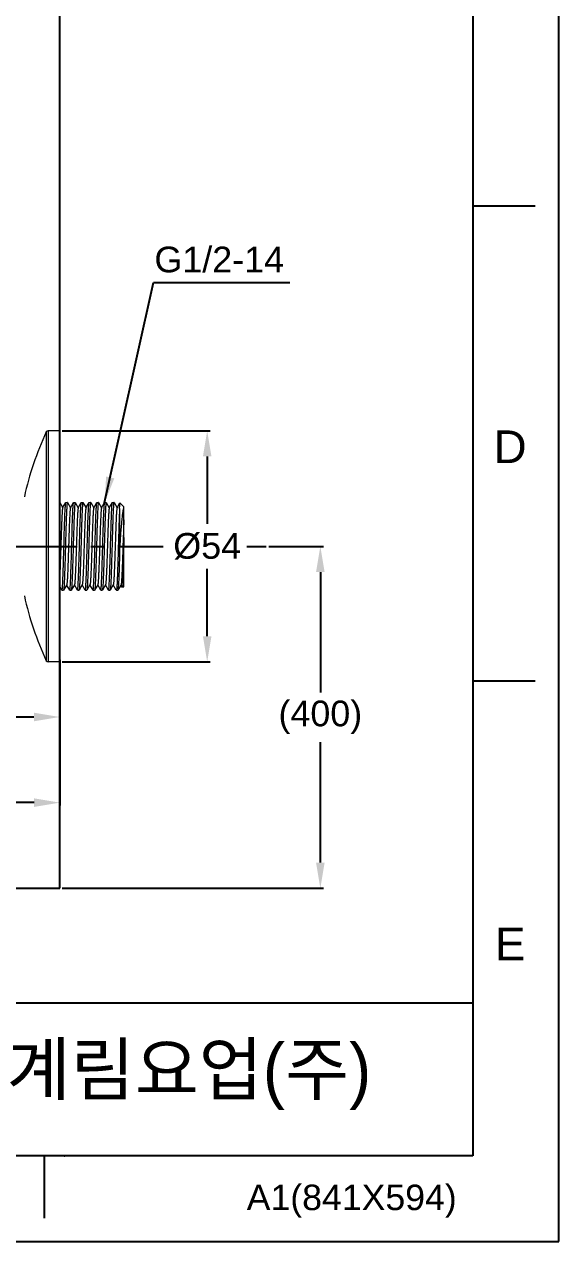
# Model space of a CAD drawing. Extents: x 9631 to 10472, y -18721 to -18126.
# Drawn here: x 10347.2 to 10472, y -18720.7 to -18436.3 of the extents above; entities that cross this region are included whole.
import ezdxf

# ---------------------------------------------------------------- set-up
doc = ezdxf.new("R2010")
doc.units = 0
doc.header["$MEASUREMENT"] = 0
doc.linetypes.add('CENTER2', pattern=[28.575, 19.05, -3.175, 3.175, -3.175])
doc.linetypes.add('CENTERX2', pattern=[101.6, 63.5, -12.7, 12.7, -12.7])
doc.layers.get('0').update_dxf_attribs({"linetype": 'CONTINUOUS', "lineweight": 13})
doc.layers.add('5', color=3, linetype='CONTINUOUS', lineweight=9)
for name, color, linetype in [('CENTER', 1, 'CENTER2'), ('FORM', 7, 'CONTINUOUS'), ('TEXT', 2, 'CONTINUOUS'), ('벽', 2, 'CONTINUOUS')]:
    doc.layers.add(name, color=color, linetype=linetype)
doc.styles.get("Standard").update_dxf_attribs({"font": 'arial.ttf'})
doc.dimstyles.new('A4', dxfattribs={"dimtxt": 4, "dimasz": 3.5, "dimexe": 0.7, "dimexo": 0.625, "dimgap": 0.5, "dimtad": 1, "dimdec": 1, "dimdsep": 46, "dimtxsty": 'Standard', "dimcen": 2.5, "dimclrd": 5, "dimclre": 5, "dimclrt": 7, "dimadec": 3, "dimazin": 2, "dimtfac": 1, "dimtdec": 1, "dimtmove": 0, "dimatfit": 3, "dimfxl": 1.25, "dimarcsym": 0})

# ---------------------------------------------------------------- blocks, each defined once
blk = doc.blocks.new('*D13')
at = {"layer": '5', "color": 3, "lineweight": -2, "transparency": 16777216}
for p, q in [((10272.66, -18535.38), (10272.66, -18598.82)), ((10355.46, -18585.88), (10355.46, -18598.82)), ((10278.66, -18598.12), (10304.06, -18598.12)), ((10349.46, -18598.12), (10324.05, -18598.12))]:
    blk.add_line(p, q, dxfattribs=at)
at = {"layer": '5', "color": 3, "transparency": 16777216}
for points in [[(10278.66, -18597.12), (10278.66, -18599.12), (10272.66, -18598.12)], [(10349.46, -18597.12), (10349.46, -18599.12), (10355.46, -18598.12)]]:
    blk.add_solid(points, dxfattribs=at)
at = {"layer": '5', "color": 4, "transparency": 16777216, "insert": (10314.06, -18598.12), "char_height": 6, "attachment_point": 5}
blk.add_mtext('82.8', dxfattribs=at)
blk = doc.blocks.new('*D12')
at = {"layer": '5', "color": 3, "lineweight": -2, "transparency": 16777216}
for p, q in [((10151.79, -18517.58), (10151.79, -18618.82)), ((10355.5, -18584.73), (10355.5, -18618.82)), ((10157.79, -18618.12), (10241.31, -18618.12)), ((10349.5, -18618.12), (10265.98, -18618.12))]:
    blk.add_line(p, q, dxfattribs=at)
at = {"layer": '5', "color": 3, "transparency": 16777216}
for points in [[(10157.79, -18617.12), (10157.79, -18619.12), (10151.79, -18618.12)], [(10349.5, -18617.12), (10349.5, -18619.12), (10355.5, -18618.12)]]:
    blk.add_solid(points, dxfattribs=at)
at = {"layer": '5', "color": 4, "transparency": 16777216, "insert": (10253.65, -18618.12), "char_height": 6, "attachment_point": 5}
blk.add_mtext('203.7', dxfattribs=at)
blk = doc.blocks.new('*D14')
at = {"layer": '5', "color": 3, "lineweight": -2, "transparency": 16777216}
for p, q in [((10356.08, -18531.26), (10390.62, -18531.26)), ((10389.92, -18537.26), (10389.92, -18553.03)), ((10389.92, -18579.26), (10389.92, -18563.49)), ((10356.08, -18585.26), (10390.62, -18585.26))]:
    blk.add_line(p, q, dxfattribs=at)
at = {"layer": '5', "color": 3, "transparency": 16777216}
for points in [[(10388.92, -18537.26), (10390.92, -18537.26), (10389.92, -18531.26)], [(10388.92, -18579.26), (10390.92, -18579.26), (10389.92, -18585.26)]]:
    blk.add_solid(points, dxfattribs=at)
at = {"layer": '5', "color": 4, "transparency": 16777216, "insert": (10389.92, -18558.26), "char_height": 6, "attachment_point": 5}
blk.add_mtext('%%C54', dxfattribs=at)
blk = doc.blocks.new('*D19')
at = {"layer": '5', "color": 3, "lineweight": -2, "transparency": 16777216}
for p, q in [((10404.33, -18558.26), (10417.05, -18558.26)), ((10416.35, -18564.26), (10416.35, -18592.42)), ((10416.35, -18632.12), (10416.35, -18603.97)), ((10356.08, -18638.12), (10417.05, -18638.12))]:
    blk.add_line(p, q, dxfattribs=at)
at = {"layer": '5', "color": 3, "transparency": 16777216}
for points in [[(10415.35, -18564.26), (10417.35, -18564.26), (10416.35, -18558.26)], [(10415.35, -18632.12), (10417.35, -18632.12), (10416.35, -18638.12)]]:
    blk.add_solid(points, dxfattribs=at)
at = {"layer": '5', "color": 4, "transparency": 16777216, "insert": (10416.35, -18598.19), "char_height": 6, "attachment_point": 5}
blk.add_mtext('(400)', dxfattribs=at)

msp = doc.modelspace()

# ---------------------------------------------------------------- linework, layer by layer
at = {"linetype": 'Continuous'}
for p, q in [((10352.77, -18531.26), (10352.77, -18585.26)), ((10355.46, -18531.26), (10352.77, -18531.26)), ((10355.46, -18585.26), (10355.46, -18531.26)), ((10352.32, -18531.55), (10352.32, -18584.97)), ((10355.46, -18548.02), (10356.18, -18549.27)), ((10356.16, -18549.29), (10356.9, -18548.02)), ((10356.9, -18548.02), (10356.91, -18548.01)), ((10356.91, -18548.01), (10357.26, -18548.01)), ((10357.27, -18548.02), (10357.26, -18548.01)), ((10357.27, -18548.02), (10357.99, -18549.27)), ((10357.97, -18549.29), (10358.71, -18548.02)), ((10358.71, -18548.02), (10358.72, -18548.01)), ((10358.72, -18548.01), (10359.07, -18548.01)), ((10359.09, -18548.02), (10359.07, -18548.01)), ((10359.09, -18548.02), (10359.8, -18549.27)), ((10359.79, -18549.29), (10360.52, -18548.02)), ((10360.52, -18548.02), (10360.54, -18548.01)), ((10360.54, -18548.01), (10360.89, -18548.01)), ((10360.9, -18548.02), (10360.89, -18548.01)), ((10360.9, -18548.02), (10361.62, -18549.27)), ((10361.6, -18549.29), (10362.34, -18548.02)), ((10362.34, -18548.02), (10362.35, -18548.01)), ((10362.35, -18548.01), (10362.7, -18548.01)), ((10362.71, -18548.02), (10362.7, -18548.01)), ((10362.71, -18548.02), (10363.43, -18549.27)), ((10363.42, -18549.29), (10364.15, -18548.02)), ((10364.15, -18548.02), (10364.17, -18548.01)), ((10364.17, -18548.01), (10364.51, -18548.01)), ((10364.53, -18548.02), (10364.51, -18548.01)), ((10364.53, -18548.02), (10365.25, -18549.27)), ((10365.23, -18549.29), (10365.97, -18548.02)), ((10365.97, -18548.02), (10365.98, -18548.01)), ((10365.98, -18548.01), (10366.33, -18548.01)), ((10366.34, -18548.02), (10366.33, -18548.01)), ((10366.34, -18548.02), (10367.06, -18549.27)), ((10367.04, -18549.29), (10367.78, -18548.02)), ((10367.78, -18548.02), (10367.79, -18548.01)), ((10367.79, -18548.01), (10368.14, -18548.01)), ((10368.16, -18548.02), (10368.14, -18548.01)), ((10368.16, -18548.02), (10368.87, -18549.27)), ((10368.86, -18549.29), (10369.54, -18548.11)), ((10369.54, -18548.11), (10369.55, -18548.11)), ((10370.46, -18549.01), (10369.55, -18548.11)), ((10369.46, -18549.39), (10369.46, -18559.84)), ((10370.46, -18567.51), (10370.46, -18549.01)), ((10355.99, -18568.5), (10355.46, -18567.58)), ((10357.1, -18567.22), (10356.36, -18568.5)), ((10357.8, -18568.5), (10357.08, -18567.25)), ((10358.91, -18567.22), (10358.18, -18568.5)), ((10359.62, -18568.5), (10358.9, -18567.25)), ((10360.73, -18567.22), (10359.99, -18568.5)), ((10361.43, -18568.5), (10360.71, -18567.25)), ((10362.54, -18567.22), (10361.81, -18568.5)), ((10363.25, -18568.5), (10362.53, -18567.25)), ((10364.36, -18567.22), (10363.62, -18568.5)), ((10365.06, -18568.5), (10364.34, -18567.25)), ((10366.17, -18567.22), (10365.43, -18568.5)), ((10366.87, -18568.5), (10366.15, -18567.25)), ((10367.98, -18567.22), (10367.25, -18568.5)), ((10368.69, -18568.5), (10367.97, -18567.25)), ((10369.8, -18567.22), (10369.06, -18568.5)), ((10370.12, -18567.83), (10369.78, -18567.25)), ((10370.13, -18567.84), (10370.12, -18567.83)), ((10370.46, -18567.51), (10370.13, -18567.84)), ((10355.99, -18568.5), (10356, -18568.51)), ((10356, -18568.51), (10356.35, -18568.51)), ((10356.36, -18568.5), (10356.35, -18568.51)), ((10357.8, -18568.5), (10357.82, -18568.51)), ((10357.82, -18568.51), (10358.16, -18568.51)), ((10358.18, -18568.5), (10358.16, -18568.51)), ((10359.62, -18568.5), (10359.63, -18568.51)), ((10359.63, -18568.51), (10359.98, -18568.51)), ((10359.99, -18568.5), (10359.98, -18568.51)), ((10361.43, -18568.5), (10361.45, -18568.51)), ((10361.45, -18568.51), (10361.79, -18568.51)), ((10361.81, -18568.5), (10361.79, -18568.51)), ((10363.25, -18568.5), (10363.26, -18568.51)), ((10363.26, -18568.51), (10363.61, -18568.51)), ((10363.62, -18568.5), (10363.61, -18568.51)), ((10365.06, -18568.5), (10365.07, -18568.51)), ((10365.07, -18568.51), (10365.42, -18568.51)), ((10365.43, -18568.5), (10365.42, -18568.51)), ((10366.87, -18568.5), (10366.89, -18568.51)), ((10366.89, -18568.51), (10367.23, -18568.51)), ((10367.25, -18568.5), (10367.23, -18568.51)), ((10368.7, -18568.51), (10368.69, -18568.5)), ((10368.7, -18568.51), (10369.05, -18568.51)), ((10369.06, -18568.5), (10369.05, -18568.51)), ((10355.46, -18585.26), (10352.77, -18585.26))]:
    msp.add_line(p, q, dxfattribs=at)
for centre, radius, start, end in [((10352.77, -18531.76), 0.5, 90, 154.9417), ((10417.19, -18561.87), 71.6, 154.9417, 167.7627), ((10417.19, -18554.64), 71.6, 192.2373, 205.0583), ((10352.77, -18584.76), 0.5, 205.0583, 270)]:
    msp.add_arc(centre, radius, start, end, dxfattribs=at)
for points, knots in [([(10356.46, -18558.26), (10356.48, -18557.61), (10356.51, -18556.34), (10356.56, -18554.5), (10356.61, -18553.03), (10356.65, -18551.95), (10356.68, -18551.21), (10356.7, -18550.54), (10356.73, -18549.94), (10356.76, -18549.41), (10356.78, -18548.97), (10356.81, -18548.65), (10356.83, -18548.43), (10356.84, -18548.31), (10356.85, -18548.2), (10356.87, -18548.12), (10356.88, -18548.06), (10356.89, -18548.03), (10356.9, -18548.02)], [0, 0, 0, 0, 0.189142, 0.371451, 0.540374, 0.617885, 0.689815, 0.755519, 0.814399, 0.865927, 0.909643, 0.945155, 0.959738, 0.972162, 0.982403, 0.99045, 0.996304, 1, 1, 1, 1]), ([(10357.26, -18548.01), (10357.25, -18548.01), (10357.24, -18548.02), (10357.23, -18548.04), (10357.22, -18548.07), (10357.21, -18548.13), (10357.2, -18548.21), (10357.18, -18548.32), (10357.16, -18548.52), (10357.14, -18548.82), (10357.11, -18549.25), (10357.08, -18549.76), (10357.06, -18550.36), (10357.03, -18551.03), (10357, -18551.78), (10356.97, -18552.58), (10356.94, -18553.44), (10356.91, -18554.67), (10356.86, -18556.28), (10356.82, -18557.59), (10356.8, -18558.26)], [0, 0, 0, 0, 0.001831, 0.003485, 0.005699, 0.011855, 0.020344, 0.031165, 0.044305, 0.077414, 0.119381, 0.169804, 0.228211, 0.294037, 0.366652, 0.445356, 0.529396, 0.617968, 0.805239, 1, 1, 1, 1]), ([(10358.27, -18558.26), (10358.29, -18557.61), (10358.33, -18556.34), (10358.38, -18554.5), (10358.42, -18553.03), (10358.46, -18551.95), (10358.49, -18551.21), (10358.52, -18550.54), (10358.54, -18549.94), (10358.57, -18549.41), (10358.6, -18548.97), (10358.62, -18548.65), (10358.64, -18548.43), (10358.65, -18548.31), (10358.67, -18548.2), (10358.68, -18548.12), (10358.69, -18548.06), (10358.7, -18548.03), (10358.71, -18548.02)], [0, 0, 0, 0, 0.189142, 0.371454, 0.540379, 0.617889, 0.689819, 0.755522, 0.814402, 0.86593, 0.909646, 0.945157, 0.959739, 0.972164, 0.982404, 0.990451, 0.996304, 1, 1, 1, 1]), ([(10359.07, -18548.01), (10359.06, -18548.01), (10359.06, -18548.02), (10359.05, -18548.04), (10359.04, -18548.07), (10359.03, -18548.13), (10359.01, -18548.21), (10359, -18548.32), (10358.98, -18548.52), (10358.95, -18548.82), (10358.93, -18549.25), (10358.9, -18549.76), (10358.87, -18550.36), (10358.84, -18551.03), (10358.81, -18551.78), (10358.79, -18552.58), (10358.76, -18553.44), (10358.72, -18554.67), (10358.67, -18556.28), (10358.64, -18557.59), (10358.62, -18558.26)], [0, 0, 0, 0, 0.001832, 0.003485, 0.005699, 0.011856, 0.020345, 0.031166, 0.044305, 0.077415, 0.119381, 0.169804, 0.22821, 0.294035, 0.366648, 0.445352, 0.529393, 0.617966, 0.805239, 1, 1, 1, 1]), ([(10360.09, -18558.26), (10360.1, -18557.61), (10360.14, -18556.34), (10360.19, -18554.5), (10360.24, -18553.03), (10360.28, -18551.95), (10360.3, -18551.21), (10360.33, -18550.54), (10360.36, -18549.94), (10360.39, -18549.41), (10360.41, -18548.97), (10360.44, -18548.65), (10360.45, -18548.43), (10360.47, -18548.31), (10360.48, -18548.2), (10360.49, -18548.12), (10360.51, -18548.06), (10360.52, -18548.03), (10360.52, -18548.02)], [0, 0, 0, 0, 0.189143, 0.371457, 0.540385, 0.617895, 0.689823, 0.755525, 0.814404, 0.865932, 0.909647, 0.945158, 0.95974, 0.972164, 0.982405, 0.990451, 0.996304, 1, 1, 1, 1]), ([(10360.89, -18548.01), (10360.88, -18548.01), (10360.87, -18548.02), (10360.86, -18548.04), (10360.85, -18548.07), (10360.84, -18548.13), (10360.83, -18548.21), (10360.81, -18548.32), (10360.79, -18548.52), (10360.77, -18548.82), (10360.74, -18549.25), (10360.71, -18549.76), (10360.68, -18550.36), (10360.66, -18551.03), (10360.63, -18551.78), (10360.6, -18552.58), (10360.57, -18553.44), (10360.53, -18554.67), (10360.49, -18556.28), (10360.45, -18557.59), (10360.43, -18558.26)], [0, 0, 0, 0, 0.001829, 0.003482, 0.005694, 0.011848, 0.020334, 0.031153, 0.04429, 0.077396, 0.11936, 0.169781, 0.228185, 0.294009, 0.366622, 0.445328, 0.529371, 0.617948, 0.805229, 1, 1, 1, 1]), ([(10361.9, -18558.26), (10361.92, -18557.61), (10361.95, -18556.34), (10362.01, -18554.5), (10362.05, -18553.03), (10362.09, -18551.95), (10362.12, -18551.21), (10362.14, -18550.54), (10362.17, -18549.94), (10362.2, -18549.41), (10362.23, -18548.97), (10362.25, -18548.65), (10362.27, -18548.43), (10362.28, -18548.31), (10362.3, -18548.2), (10362.31, -18548.12), (10362.32, -18548.06), (10362.33, -18548.03), (10362.34, -18548.02)], [0, 0, 0, 0, 0.189144, 0.371459, 0.540387, 0.617897, 0.689825, 0.755525, 0.814404, 0.865931, 0.909646, 0.945157, 0.95974, 0.972164, 0.982404, 0.990451, 0.996304, 1, 1, 1, 1]), ([(10362.7, -18548.01), (10362.69, -18548.01), (10362.68, -18548.02), (10362.68, -18548.04), (10362.67, -18548.07), (10362.65, -18548.13), (10362.64, -18548.21), (10362.63, -18548.32), (10362.61, -18548.52), (10362.58, -18548.82), (10362.55, -18549.25), (10362.53, -18549.76), (10362.5, -18550.36), (10362.47, -18551.03), (10362.44, -18551.78), (10362.41, -18552.58), (10362.39, -18553.44), (10362.35, -18554.67), (10362.3, -18556.28), (10362.26, -18557.59), (10362.25, -18558.26)], [0, 0, 0, 0, 0.001827, 0.003477, 0.005687, 0.011838, 0.020322, 0.031137, 0.044272, 0.077374, 0.119335, 0.169754, 0.228157, 0.29398, 0.366596, 0.445305, 0.529352, 0.617932, 0.805221, 1, 1, 1, 1]), ([(10363.71, -18558.26), (10363.73, -18557.61), (10363.77, -18556.34), (10363.82, -18554.5), (10363.87, -18553.03), (10363.9, -18551.95), (10363.93, -18551.21), (10363.96, -18550.54), (10363.99, -18549.94), (10364.01, -18549.41), (10364.04, -18548.97), (10364.06, -18548.65), (10364.08, -18548.43), (10364.1, -18548.31), (10364.11, -18548.2), (10364.12, -18548.12), (10364.14, -18548.06), (10364.15, -18548.03), (10364.15, -18548.02)], [0, 0, 0, 0, 0.189142, 0.371455, 0.540383, 0.617895, 0.689823, 0.755524, 0.814402, 0.865928, 0.909644, 0.945156, 0.959739, 0.972163, 0.982404, 0.990451, 0.996304, 1, 1, 1, 1]), ([(10364.51, -18548.01), (10364.51, -18548.01), (10364.5, -18548.02), (10364.49, -18548.04), (10364.48, -18548.07), (10364.47, -18548.13), (10364.45, -18548.21), (10364.44, -18548.32), (10364.42, -18548.52), (10364.4, -18548.82), (10364.37, -18549.25), (10364.34, -18549.76), (10364.31, -18550.36), (10364.28, -18551.03), (10364.26, -18551.78), (10364.23, -18552.58), (10364.2, -18553.44), (10364.16, -18554.67), (10364.12, -18556.28), (10364.08, -18557.59), (10364.06, -18558.26)], [0, 0, 0, 0, 0.001827, 0.003478, 0.005688, 0.011839, 0.020324, 0.03114, 0.044275, 0.077379, 0.119339, 0.169759, 0.228162, 0.293987, 0.366604, 0.445313, 0.529359, 0.617939, 0.805223, 1, 1, 1, 1]), ([(10365.53, -18558.26), (10365.55, -18557.61), (10365.58, -18556.34), (10365.63, -18554.5), (10365.68, -18553.03), (10365.72, -18551.95), (10365.75, -18551.21), (10365.77, -18550.54), (10365.8, -18549.94), (10365.83, -18549.41), (10365.85, -18548.97), (10365.88, -18548.65), (10365.9, -18548.43), (10365.91, -18548.31), (10365.92, -18548.2), (10365.94, -18548.12), (10365.95, -18548.06), (10365.96, -18548.03), (10365.97, -18548.02)], [0, 0, 0, 0, 0.189142, 0.371451, 0.540379, 0.617891, 0.68982, 0.755522, 0.814401, 0.865928, 0.909643, 0.945155, 0.959738, 0.972162, 0.982404, 0.990451, 0.996304, 1, 1, 1, 1]), ([(10366.33, -18548.01), (10366.32, -18548.01), (10366.31, -18548.02), (10366.3, -18548.04), (10366.29, -18548.07), (10366.28, -18548.13), (10366.27, -18548.21), (10366.25, -18548.32), (10366.23, -18548.52), (10366.21, -18548.82), (10366.18, -18549.25), (10366.15, -18549.76), (10366.13, -18550.36), (10366.1, -18551.03), (10366.07, -18551.78), (10366.04, -18552.58), (10366.01, -18553.44), (10365.98, -18554.67), (10365.93, -18556.28), (10365.89, -18557.59), (10365.87, -18558.26)], [0, 0, 0, 0, 0.001829, 0.003481, 0.005693, 0.011848, 0.020335, 0.031154, 0.044291, 0.077398, 0.119361, 0.169783, 0.228188, 0.294014, 0.36663, 0.445338, 0.529381, 0.617956, 0.805231, 1, 1, 1, 1]), ([(10367.34, -18558.26), (10367.36, -18557.61), (10367.4, -18556.34), (10367.45, -18554.5), (10367.49, -18553.03), (10367.53, -18551.95), (10367.56, -18551.21), (10367.59, -18550.54), (10367.61, -18549.94), (10367.64, -18549.41), (10367.67, -18548.97), (10367.69, -18548.65), (10367.71, -18548.43), (10367.72, -18548.31), (10367.74, -18548.2), (10367.75, -18548.12), (10367.76, -18548.06), (10367.77, -18548.03), (10367.78, -18548.02)], [0, 0, 0, 0, 0.189142, 0.37145, 0.540375, 0.617887, 0.689817, 0.75552, 0.8144, 0.865927, 0.909643, 0.945154, 0.959738, 0.972162, 0.982403, 0.99045, 0.996304, 1, 1, 1, 1]), ([(10368.14, -18548.01), (10368.13, -18548.01), (10368.13, -18548.02), (10368.12, -18548.04), (10368.11, -18548.07), (10368.1, -18548.13), (10368.08, -18548.21), (10368.07, -18548.32), (10368.05, -18548.52), (10368.02, -18548.82), (10368, -18549.25), (10367.97, -18549.76), (10367.94, -18550.36), (10367.91, -18551.03), (10367.88, -18551.78), (10367.86, -18552.58), (10367.83, -18553.44), (10367.79, -18554.67), (10367.74, -18556.28), (10367.71, -18557.59), (10367.69, -18558.26)], [0, 0, 0, 0, 0.001829, 0.003481, 0.005693, 0.011848, 0.020334, 0.031153, 0.044291, 0.077397, 0.119361, 0.169783, 0.22819, 0.294016, 0.366632, 0.445339, 0.529382, 0.617955, 0.805231, 1, 1, 1, 1]), ([(10369.46, -18549.39), (10369.46, -18549.3), (10369.47, -18549.12), (10369.48, -18548.88), (10369.49, -18548.66), (10369.5, -18548.48), (10369.51, -18548.34), (10369.52, -18548.24), (10369.53, -18548.18), (10369.53, -18548.15), (10369.54, -18548.13), (10369.54, -18548.11), (10369.54, -18548.11)], [0, 0, 0, 0, 0.217071, 0.409107, 0.575249, 0.714795, 0.82731, 0.912411, 0.94461, 0.969902, 0.988319, 1, 1, 1, 1]), ([(10356.16, -18549.29), (10356.16, -18549.3), (10356.15, -18549.32), (10356.13, -18549.38), (10356.11, -18549.49), (10356.09, -18549.66), (10356.07, -18549.87), (10356.05, -18550.14), (10356.03, -18550.45), (10356.01, -18550.81), (10355.98, -18551.37), (10355.94, -18552.16), (10355.89, -18553.22), (10355.85, -18554.4), (10355.81, -18555.66), (10355.76, -18556.98), (10355.72, -18558.34), (10355.68, -18559.69), (10355.62, -18561.4), (10355.55, -18563.3), (10355.49, -18564.77), (10355.46, -18565.42)], [0, 0, 0, 0, 0.001722, 0.004202, 0.011492, 0.021903, 0.035389, 0.051884, 0.071293, 0.093508, 0.118402, 0.175637, 0.241679, 0.315001, 0.393908, 0.476574, 0.561084, 0.645482, 0.727814, 0.878748, 1, 1, 1, 1]), ([(10357.97, -18549.29), (10357.97, -18549.3), (10357.96, -18549.33), (10357.95, -18549.39), (10357.93, -18549.46), (10357.91, -18549.6), (10357.89, -18549.82), (10357.86, -18550.14), (10357.84, -18550.53), (10357.81, -18550.99), (10357.78, -18551.52), (10357.75, -18552.11), (10357.73, -18552.75), (10357.69, -18553.7), (10357.64, -18554.98), (10357.59, -18556.59), (10357.54, -18558.26), (10357.48, -18559.93), (10357.43, -18561.54), (10357.38, -18562.82), (10357.35, -18563.77), (10357.32, -18564.41), (10357.29, -18565), (10357.27, -18565.53), (10357.24, -18565.99), (10357.21, -18566.38), (10357.19, -18566.7), (10357.16, -18566.92), (10357.14, -18567.06), (10357.13, -18567.13), (10357.12, -18567.18), (10357.11, -18567.21), (10357.1, -18567.22)], [0, 0, 0, 0, 0.002023, 0.005107, 0.009275, 0.014527, 0.028249, 0.046176, 0.068154, 0.09399, 0.123458, 0.156291, 0.192202, 0.230865, 0.315051, 0.405843, 0.5, 0.594156, 0.684948, 0.769134, 0.807798, 0.843707, 0.876542, 0.906009, 0.931845, 0.953824, 0.971749, 0.985473, 0.990724, 0.994891, 0.997977, 1, 1, 1, 1]), ([(10359.79, -18549.29), (10359.78, -18549.3), (10359.77, -18549.33), (10359.76, -18549.39), (10359.75, -18549.46), (10359.73, -18549.6), (10359.7, -18549.82), (10359.68, -18550.14), (10359.65, -18550.53), (10359.62, -18550.99), (10359.6, -18551.52), (10359.57, -18552.11), (10359.54, -18552.75), (10359.5, -18553.7), (10359.46, -18554.98), (10359.41, -18556.59), (10359.35, -18558.26), (10359.3, -18559.93), (10359.24, -18561.54), (10359.2, -18562.82), (10359.16, -18563.77), (10359.13, -18564.41), (10359.11, -18565), (10359.08, -18565.53), (10359.05, -18565.99), (10359.03, -18566.38), (10359, -18566.7), (10358.98, -18566.92), (10358.96, -18567.06), (10358.94, -18567.13), (10358.93, -18567.18), (10358.92, -18567.21), (10358.91, -18567.22)], [0, 0, 0, 0, 0.002024, 0.005109, 0.009276, 0.014527, 0.028251, 0.046177, 0.068155, 0.093992, 0.123458, 0.156293, 0.192202, 0.230866, 0.315052, 0.405844, 0.500001, 0.594157, 0.684949, 0.769135, 0.807798, 0.843708, 0.876543, 0.906009, 0.931846, 0.953823, 0.971751, 0.985473, 0.990725, 0.994893, 0.997977, 1, 1, 1, 1]), ([(10361.6, -18549.29), (10361.6, -18549.3), (10361.59, -18549.32), (10361.57, -18549.38), (10361.56, -18549.48), (10361.54, -18549.63), (10361.52, -18549.83), (10361.5, -18550.08), (10361.47, -18550.37), (10361.45, -18550.7), (10361.42, -18551.22), (10361.39, -18551.97), (10361.35, -18552.95), (10361.31, -18554.06), (10361.26, -18555.25), (10361.22, -18556.5), (10361.17, -18558.23), (10361.1, -18560.34), (10361.02, -18562.7), (10360.96, -18564.18), (10360.93, -18564.86)], [0, 0, 0, 0, 0.001697, 0.004117, 0.011185, 0.021233, 0.034225, 0.050104, 0.068783, 0.090171, 0.114152, 0.169374, 0.233276, 0.304497, 0.381517, 0.462694, 0.546294, 0.713608, 0.869247, 1, 1, 1, 1]), ([(10363.42, -18549.29), (10363.41, -18549.3), (10363.4, -18549.33), (10363.39, -18549.39), (10363.37, -18549.46), (10363.35, -18549.6), (10363.33, -18549.82), (10363.3, -18550.14), (10363.28, -18550.53), (10363.25, -18550.99), (10363.22, -18551.52), (10363.2, -18552.11), (10363.17, -18552.75), (10363.13, -18553.7), (10363.09, -18554.98), (10363.03, -18556.59), (10362.98, -18558.26), (10362.93, -18559.93), (10362.87, -18561.54), (10362.83, -18562.82), (10362.79, -18563.77), (10362.76, -18564.41), (10362.73, -18565), (10362.71, -18565.53), (10362.68, -18565.99), (10362.65, -18566.38), (10362.63, -18566.7), (10362.6, -18566.92), (10362.58, -18567.06), (10362.57, -18567.13), (10362.56, -18567.18), (10362.55, -18567.21), (10362.54, -18567.22)], [0, 0, 0, 0, 0.002023, 0.005109, 0.009276, 0.014527, 0.028251, 0.046176, 0.068155, 0.093991, 0.123458, 0.156292, 0.192202, 0.230866, 0.315052, 0.405844, 0.5, 0.594157, 0.684949, 0.769135, 0.807798, 0.843709, 0.876542, 0.90601, 0.931846, 0.953824, 0.97175, 0.985473, 0.990724, 0.994893, 0.997977, 1, 1, 1, 1]), ([(10365.23, -18549.29), (10365.22, -18549.3), (10365.21, -18549.33), (10365.2, -18549.39), (10365.19, -18549.46), (10365.17, -18549.6), (10365.15, -18549.82), (10365.12, -18550.14), (10365.09, -18550.53), (10365.06, -18550.99), (10365.04, -18551.52), (10364.99, -18552.58), (10364.92, -18554.27), (10364.85, -18556.61), (10364.78, -18558.68), (10364.73, -18560.35), (10364.69, -18561.56), (10364.64, -18562.7), (10364.6, -18563.75), (10364.56, -18564.69), (10364.53, -18565.39), (10364.5, -18565.89), (10364.48, -18566.2), (10364.46, -18566.48), (10364.44, -18566.71), (10364.42, -18566.9), (10364.4, -18567.05), (10364.38, -18567.14), (10364.37, -18567.2), (10364.36, -18567.22), (10364.36, -18567.22)], [0, 0, 0, 0, 0.002024, 0.005108, 0.009275, 0.014527, 0.02825, 0.046177, 0.068154, 0.093991, 0.123457, 0.156292, 0.271937, 0.405843, 0.547289, 0.617298, 0.684948, 0.748876, 0.807797, 0.860527, 0.906007, 0.925739, 0.943328, 0.95869, 0.971749, 0.982442, 0.990724, 0.996566, 0.998578, 1, 1, 1, 1]), ([(10367.04, -18549.29), (10367.04, -18549.3), (10367.03, -18549.33), (10367.02, -18549.39), (10367, -18549.46), (10366.98, -18549.6), (10366.96, -18549.82), (10366.93, -18550.14), (10366.91, -18550.53), (10366.88, -18550.99), (10366.85, -18551.52), (10366.8, -18552.58), (10366.74, -18554.27), (10366.66, -18556.61), (10366.59, -18558.68), (10366.54, -18560.35), (10366.5, -18561.56), (10366.46, -18562.7), (10366.42, -18563.75), (10366.38, -18564.69), (10366.34, -18565.39), (10366.31, -18565.89), (10366.29, -18566.2), (10366.27, -18566.48), (10366.25, -18566.71), (10366.23, -18566.9), (10366.21, -18567.05), (10366.2, -18567.14), (10366.18, -18567.2), (10366.17, -18567.22), (10366.17, -18567.22)], [0, 0, 0, 0, 0.002023, 0.005108, 0.009276, 0.014527, 0.02825, 0.046176, 0.068154, 0.09399, 0.123458, 0.156291, 0.271937, 0.405843, 0.547289, 0.617299, 0.684948, 0.748876, 0.807797, 0.860528, 0.906008, 0.925738, 0.943329, 0.958691, 0.971749, 0.982443, 0.990723, 0.996567, 0.998579, 1, 1, 1, 1]), ([(10368.86, -18549.29), (10368.85, -18549.3), (10368.84, -18549.33), (10368.83, -18549.39), (10368.82, -18549.46), (10368.8, -18549.6), (10368.77, -18549.82), (10368.75, -18550.14), (10368.72, -18550.53), (10368.69, -18550.99), (10368.67, -18551.52), (10368.64, -18552.11), (10368.61, -18552.75), (10368.57, -18553.7), (10368.53, -18554.98), (10368.48, -18556.59), (10368.42, -18558.26), (10368.37, -18559.93), (10368.31, -18561.54), (10368.27, -18562.82), (10368.23, -18563.77), (10368.2, -18564.41), (10368.18, -18565), (10368.15, -18565.53), (10368.12, -18565.99), (10368.1, -18566.38), (10368.07, -18566.7), (10368.05, -18566.92), (10368.03, -18567.06), (10368.01, -18567.13), (10368, -18567.18), (10367.99, -18567.21), (10367.98, -18567.22)], [0, 0, 0, 0, 0.002023, 0.005108, 0.009276, 0.014527, 0.02825, 0.046176, 0.068155, 0.09399, 0.123458, 0.156292, 0.192202, 0.230865, 0.315051, 0.405844, 0.5, 0.594156, 0.684949, 0.769135, 0.807798, 0.843708, 0.876542, 0.906009, 0.931846, 0.953823, 0.971751, 0.985473, 0.990725, 0.994893, 0.997977, 1, 1, 1, 1]), ([(10369.46, -18549.39), (10369.44, -18549.71), (10369.41, -18550.42), (10369.36, -18551.58), (10369.31, -18552.91), (10369.27, -18554.39), (10369.22, -18555.97), (10369.17, -18557.61), (10369.13, -18559.27), (10369.08, -18560.9), (10369.03, -18562.46), (10368.99, -18563.7), (10368.96, -18564.62), (10368.94, -18565.26), (10368.92, -18565.84), (10368.89, -18566.38), (10368.87, -18566.86), (10368.84, -18567.28), (10368.82, -18567.64), (10368.8, -18567.94), (10368.78, -18568.18), (10368.76, -18568.34), (10368.74, -18568.43), (10368.73, -18568.47), (10368.72, -18568.49), (10368.71, -18568.5), (10368.71, -18568.51), (10368.7, -18568.51)], [0, 0, 0, 0, 0.049977, 0.110963, 0.181337, 0.259227, 0.342557, 0.429108, 0.516574, 0.602622, 0.684962, 0.761398, 0.796758, 0.829895, 0.860587, 0.888631, 0.913839, 0.936046, 0.955103, 0.970888, 0.983298, 0.992264, 0.995445, 0.99776, 0.9986, 0.999238, 1, 1, 1, 1]), ([(10369.46, -18559.84), (10369.5, -18559.24), (10369.58, -18558.06), (10369.69, -18556.32), (10369.81, -18554.67), (10369.94, -18553.15), (10370.04, -18552), (10370.13, -18551.18), (10370.19, -18550.67), (10370.26, -18550.22), (10370.32, -18549.85), (10370.38, -18549.56), (10370.43, -18549.39), (10370.46, -18549.32)], [0, 0, 0, 0, 0.169338, 0.336045, 0.49483, 0.640446, 0.767911, 0.823402, 0.872704, 0.915362, 0.950985, 0.979264, 1, 1, 1, 1]), ([(10370.46, -18552.03), (10370.43, -18552.72), (10370.37, -18554.21), (10370.29, -18556.55), (10370.22, -18558.63), (10370.17, -18560.3), (10370.13, -18561.52), (10370.09, -18562.66), (10370.05, -18563.72), (10370.01, -18564.67), (10369.97, -18565.38), (10369.94, -18565.88), (10369.92, -18566.19), (10369.9, -18566.47), (10369.88, -18566.71), (10369.86, -18566.9), (10369.84, -18567.05), (10369.83, -18567.14), (10369.81, -18567.2), (10369.8, -18567.22), (10369.8, -18567.22)], [0, 0, 0, 0, 0.136202, 0.294491, 0.462096, 0.545161, 0.625479, 0.701421, 0.771447, 0.834137, 0.888223, 0.911689, 0.932612, 0.950883, 0.966416, 0.979133, 0.98898, 0.995926, 0.998314, 1, 1, 1, 1]), ([(10370.46, -18556.19), (10370.45, -18556.36), (10370.44, -18557.05), (10370.43, -18557.74), (10370.42, -18558.26)], [0, 0, 0, 0, 0.246631, 1, 1, 1, 1]), ([(10356, -18568.51), (10356.01, -18568.51), (10356.02, -18568.5), (10356.03, -18568.48), (10356.04, -18568.45), (10356.05, -18568.39), (10356.06, -18568.3), (10356.08, -18568.19), (10356.1, -18568), (10356.12, -18567.7), (10356.15, -18567.27), (10356.18, -18566.75), (10356.2, -18566.16), (10356.23, -18565.48), (10356.26, -18564.74), (10356.29, -18563.94), (10356.32, -18563.08), (10356.35, -18561.84), (10356.4, -18560.23), (10356.44, -18558.93), (10356.46, -18558.26)], [0, 0, 0, 0, 0.001829, 0.003481, 0.005693, 0.011848, 0.020335, 0.031154, 0.044291, 0.077398, 0.119361, 0.169783, 0.228189, 0.294015, 0.366631, 0.445339, 0.529382, 0.617956, 0.805231, 1, 1, 1, 1]), ([(10356.8, -18558.26), (10356.79, -18558.91), (10356.75, -18560.17), (10356.7, -18562.02), (10356.65, -18563.48), (10356.61, -18564.57), (10356.59, -18565.31), (10356.56, -18565.98), (10356.53, -18566.58), (10356.5, -18567.11), (10356.48, -18567.55), (10356.45, -18567.87), (10356.43, -18568.08), (10356.42, -18568.21), (10356.41, -18568.31), (10356.39, -18568.4), (10356.38, -18568.45), (10356.37, -18568.49), (10356.36, -18568.5)], [0, 0, 0, 0, 0.189142, 0.37145, 0.540377, 0.617889, 0.689819, 0.755521, 0.814401, 0.865927, 0.909643, 0.945154, 0.959738, 0.972162, 0.982403, 0.990451, 0.996304, 1, 1, 1, 1]), ([(10357.82, -18568.51), (10357.82, -18568.51), (10357.83, -18568.5), (10357.84, -18568.48), (10357.85, -18568.45), (10357.86, -18568.39), (10357.88, -18568.3), (10357.89, -18568.19), (10357.91, -18568), (10357.93, -18567.7), (10357.96, -18567.27), (10357.99, -18566.75), (10358.02, -18566.16), (10358.05, -18565.48), (10358.07, -18564.74), (10358.1, -18563.94), (10358.13, -18563.08), (10358.17, -18561.84), (10358.22, -18560.23), (10358.25, -18558.93), (10358.27, -18558.26)], [0, 0, 0, 0, 0.001829, 0.00348, 0.005691, 0.011845, 0.020331, 0.031149, 0.044286, 0.077392, 0.119354, 0.169775, 0.22818, 0.294005, 0.366621, 0.445329, 0.529374, 0.61795, 0.805228, 1, 1, 1, 1]), ([(10358.62, -18558.26), (10358.6, -18558.91), (10358.56, -18560.17), (10358.51, -18562.02), (10358.46, -18563.48), (10358.43, -18564.57), (10358.4, -18565.31), (10358.37, -18565.98), (10358.34, -18566.58), (10358.32, -18567.11), (10358.29, -18567.55), (10358.27, -18567.87), (10358.25, -18568.08), (10358.23, -18568.21), (10358.22, -18568.31), (10358.21, -18568.4), (10358.19, -18568.45), (10358.18, -18568.49), (10358.18, -18568.5)], [0, 0, 0, 0, 0.189141, 0.371453, 0.540381, 0.617893, 0.689822, 0.755523, 0.814401, 0.865928, 0.909644, 0.945155, 0.959738, 0.972163, 0.982404, 0.990451, 0.996304, 1, 1, 1, 1]), ([(10359.63, -18568.51), (10359.64, -18568.51), (10359.65, -18568.5), (10359.65, -18568.48), (10359.66, -18568.45), (10359.68, -18568.39), (10359.69, -18568.3), (10359.7, -18568.19), (10359.72, -18568), (10359.75, -18567.7), (10359.78, -18567.27), (10359.8, -18566.75), (10359.83, -18566.16), (10359.86, -18565.48), (10359.89, -18564.74), (10359.92, -18563.94), (10359.94, -18563.08), (10359.98, -18561.84), (10360.03, -18560.23), (10360.07, -18558.93), (10360.09, -18558.26)], [0, 0, 0, 0, 0.001826, 0.003477, 0.005686, 0.011837, 0.02032, 0.031135, 0.04427, 0.077372, 0.119332, 0.16975, 0.228153, 0.293977, 0.366594, 0.445303, 0.529351, 0.617932, 0.80522, 1, 1, 1, 1]), ([(10360.43, -18558.26), (10360.39, -18559.63), (10360.34, -18561.61), (10360.26, -18564.13), (10360.21, -18565.27), (10360.19, -18565.8)], [0, 0, 0, 0, 0.545866, 0.789693, 1, 1, 1, 1]), ([(10361.66, -18565.8), (10361.68, -18565.27), (10361.72, -18564.13), (10361.8, -18561.61), (10361.86, -18559.63), (10361.9, -18558.26)], [0, 0, 0, 0, 0.210307, 0.454134, 1, 1, 1, 1]), ([(10362.25, -18558.26), (10362.23, -18558.91), (10362.19, -18560.17), (10362.14, -18562.02), (10362.09, -18563.48), (10362.05, -18564.57), (10362.03, -18565.31), (10362, -18565.98), (10361.97, -18566.58), (10361.95, -18567.11), (10361.92, -18567.55), (10361.9, -18567.87), (10361.88, -18568.08), (10361.86, -18568.21), (10361.85, -18568.31), (10361.84, -18568.4), (10361.82, -18568.45), (10361.81, -18568.49), (10361.81, -18568.5)], [0, 0, 0, 0, 0.189144, 0.371458, 0.540386, 0.617897, 0.689824, 0.755525, 0.814404, 0.865931, 0.909646, 0.945157, 0.95974, 0.972164, 0.982405, 0.990451, 0.996304, 1, 1, 1, 1]), ([(10363.26, -18568.51), (10363.27, -18568.51), (10363.27, -18568.5), (10363.28, -18568.48), (10363.29, -18568.45), (10363.3, -18568.39), (10363.32, -18568.3), (10363.33, -18568.19), (10363.35, -18568), (10363.38, -18567.7), (10363.4, -18567.27), (10363.43, -18566.75), (10363.46, -18566.16), (10363.49, -18565.48), (10363.52, -18564.74), (10363.54, -18563.94), (10363.57, -18563.08), (10363.61, -18561.84), (10363.66, -18560.23), (10363.69, -18558.93), (10363.71, -18558.26)], [0, 0, 0, 0, 0.00183, 0.003483, 0.005696, 0.011851, 0.020339, 0.031158, 0.044297, 0.077404, 0.119369, 0.169791, 0.228196, 0.29402, 0.366633, 0.445338, 0.52938, 0.617955, 0.805233, 1, 1, 1, 1]), ([(10364.06, -18558.26), (10364.04, -18558.91), (10364.01, -18560.17), (10363.95, -18562.02), (10363.91, -18563.48), (10363.87, -18564.57), (10363.84, -18565.31), (10363.81, -18565.98), (10363.79, -18566.58), (10363.76, -18567.11), (10363.73, -18567.55), (10363.71, -18567.87), (10363.69, -18568.08), (10363.68, -18568.21), (10363.66, -18568.31), (10363.65, -18568.4), (10363.64, -18568.45), (10363.63, -18568.49), (10363.62, -18568.5)], [0, 0, 0, 0, 0.189143, 0.371456, 0.540382, 0.617892, 0.689822, 0.755524, 0.814404, 0.865932, 0.909647, 0.945158, 0.95974, 0.972164, 0.982405, 0.990451, 0.996304, 1, 1, 1, 1]), ([(10365.07, -18568.51), (10365.08, -18568.51), (10365.09, -18568.5), (10365.1, -18568.48), (10365.11, -18568.45), (10365.12, -18568.39), (10365.13, -18568.3), (10365.15, -18568.19), (10365.17, -18568), (10365.19, -18567.7), (10365.22, -18567.27), (10365.25, -18566.75), (10365.27, -18566.16), (10365.3, -18565.48), (10365.33, -18564.74), (10365.36, -18563.93), (10365.39, -18563.07), (10365.42, -18561.84), (10365.47, -18560.23), (10365.51, -18558.93), (10365.53, -18558.26)], [0, 0, 0, 0, 0.001832, 0.003486, 0.0057, 0.011858, 0.020347, 0.031169, 0.044309, 0.077419, 0.119386, 0.16981, 0.228216, 0.294042, 0.366656, 0.44536, 0.529399, 0.617971, 0.805241, 1, 1, 1, 1]), ([(10365.87, -18558.26), (10365.86, -18558.91), (10365.82, -18560.17), (10365.77, -18562.02), (10365.72, -18563.48), (10365.68, -18564.57), (10365.66, -18565.31), (10365.63, -18565.98), (10365.6, -18566.58), (10365.57, -18567.11), (10365.55, -18567.55), (10365.52, -18567.87), (10365.5, -18568.08), (10365.49, -18568.21), (10365.48, -18568.31), (10365.46, -18568.4), (10365.45, -18568.45), (10365.44, -18568.49), (10365.43, -18568.5)], [0, 0, 0, 0, 0.189142, 0.371452, 0.540375, 0.617886, 0.689816, 0.755519, 0.8144, 0.865928, 0.909644, 0.945156, 0.959738, 0.972163, 0.982404, 0.99045, 0.996304, 1, 1, 1, 1]), ([(10366.89, -18568.51), (10366.89, -18568.51), (10366.9, -18568.5), (10366.91, -18568.48), (10366.92, -18568.45), (10366.93, -18568.39), (10366.95, -18568.3), (10366.96, -18568.19), (10366.98, -18568), (10367, -18567.7), (10367.03, -18567.27), (10367.06, -18566.75), (10367.09, -18566.16), (10367.12, -18565.48), (10367.14, -18564.74), (10367.17, -18563.94), (10367.2, -18563.08), (10367.24, -18561.84), (10367.29, -18560.23), (10367.32, -18558.93), (10367.34, -18558.26)], [0, 0, 0, 0, 0.00183, 0.003482, 0.005695, 0.01185, 0.020337, 0.031157, 0.044295, 0.077402, 0.119367, 0.16979, 0.228196, 0.294023, 0.366638, 0.445345, 0.529386, 0.617959, 0.805233, 1, 1, 1, 1]), ([(10367.69, -18558.26), (10367.67, -18558.91), (10367.63, -18560.17), (10367.58, -18562.02), (10367.53, -18563.48), (10367.5, -18564.57), (10367.47, -18565.31), (10367.44, -18565.98), (10367.41, -18566.58), (10367.39, -18567.11), (10367.36, -18567.55), (10367.34, -18567.87), (10367.32, -18568.08), (10367.3, -18568.21), (10367.29, -18568.31), (10367.28, -18568.4), (10367.26, -18568.45), (10367.25, -18568.49), (10367.25, -18568.5)], [0, 0, 0, 0, 0.189142, 0.371451, 0.540375, 0.617886, 0.689817, 0.755519, 0.814401, 0.865928, 0.909644, 0.945156, 0.959739, 0.972162, 0.982404, 0.990452, 0.996305, 1, 1, 1, 1]), ([(10370.42, -18558.26), (10370.4, -18558.87), (10370.38, -18560.08), (10370.35, -18561.57), (10370.33, -18562.71), (10370.31, -18563.51), (10370.29, -18564.26), (10370.27, -18564.95), (10370.25, -18565.58), (10370.24, -18566.14), (10370.22, -18566.62), (10370.2, -18566.98), (10370.19, -18567.23), (10370.18, -18567.38), (10370.17, -18567.51), (10370.16, -18567.62), (10370.16, -18567.7), (10370.15, -18567.77), (10370.14, -18567.81), (10370.13, -18567.83), (10370.13, -18567.84), (10370.13, -18567.84)], [0, 0, 0, 0, 0.192367, 0.377931, 0.465873, 0.549444, 0.627838, 0.700308, 0.766164, 0.824791, 0.875639, 0.918242, 0.936328, 0.952217, 0.96587, 0.97726, 0.98637, 0.993184, 0.997702, 0.999116, 1, 1, 1, 1]), ([(10369.46, -18559.84), (10369.44, -18560.41), (10369.41, -18561.51), (10369.36, -18563.1), (10369.32, -18564.34), (10369.29, -18565.25), (10369.26, -18565.86), (10369.24, -18566.42), (10369.21, -18566.91), (10369.19, -18567.35), (10369.16, -18567.71), (10369.14, -18568.01), (10369.12, -18568.22), (10369.1, -18568.34), (10369.09, -18568.41), (10369.08, -18568.46), (10369.07, -18568.49), (10369.06, -18568.5)], [0, 0, 0, 0, 0.196057, 0.381094, 0.549733, 0.626345, 0.697065, 0.761374, 0.81881, 0.868952, 0.911442, 0.945977, 0.972323, 0.982371, 0.990325, 0.996188, 1, 1, 1, 1]), ([(10360.93, -18564.86), (10360.92, -18565.03), (10360.9, -18565.34), (10360.88, -18565.79), (10360.85, -18566.18), (10360.83, -18566.51), (10360.81, -18566.78), (10360.78, -18566.96), (10360.77, -18567.08), (10360.75, -18567.14), (10360.74, -18567.19), (10360.73, -18567.21), (10360.73, -18567.22)], [0, 0, 0, 0, 0.2103, 0.398646, 0.563393, 0.703386, 0.817652, 0.905431, 0.939197, 0.966176, 0.986397, 1, 1, 1, 1]), ([(10360.19, -18565.8), (10360.19, -18565.99), (10360.17, -18566.35), (10360.14, -18566.86), (10360.12, -18567.31), (10360.1, -18567.69), (10360.07, -18567.96), (10360.06, -18568.14), (10360.04, -18568.25), (10360.03, -18568.34), (10360.02, -18568.41), (10360.01, -18568.46), (10360, -18568.49), (10359.99, -18568.5)], [0, 0, 0, 0, 0.212166, 0.401899, 0.567533, 0.707887, 0.821955, 0.868878, 0.908936, 0.942072, 0.968267, 0.987533, 1, 1, 1, 1]), ([(10361.45, -18568.51), (10361.45, -18568.51), (10361.46, -18568.5), (10361.47, -18568.48), (10361.48, -18568.45), (10361.49, -18568.4), (10361.5, -18568.32), (10361.51, -18568.23), (10361.53, -18568.05), (10361.56, -18567.78), (10361.58, -18567.39), (10361.61, -18566.93), (10361.64, -18566.39), (10361.65, -18566), (10361.66, -18565.8)], [0, 0, 0, 0, 0.006377, 0.012015, 0.019533, 0.040402, 0.069155, 0.105799, 0.150304, 0.262532, 0.404924, 0.576322, 0.775333, 1, 1, 1, 1])]:
    msp.add_open_spline(points, degree=3, knots=knots, dxfattribs=at)
at = {"layer": 'CENTER'}
for p, q in [((10311.96, -18558.26), (10379.65, -18558.26)), ((10399.21, -18558.26), (10403.7, -18558.26))]:
    msp.add_line(p, q, dxfattribs=at)
at = {"layer": 'FORM', "color": 7, "linetype": 'Continuous'}
for p, q in [((10472.02, -18720.65), (10472.02, -18125.94)), ((10451.99, -18145.97), (10451.99, -18700.63)), ((10452, -18478.76), (10466.55, -18478.76)), ((10452, -18589.69), (10466.55, -18589.69)), ((10451.99, -18700.63), (9651.04, -18700.63)), ((10351.87, -18700.63), (10351.87, -18715.18)), ((9631.02, -18720.65), (10472.02, -18720.65))]:
    msp.add_line(p, q, dxfattribs=at)
at = {"layer": 'FORM'}
msp.add_line((9807.18, -18664.87), (10451.99, -18664.87), dxfattribs=at)
msp.add_point((10356.58, -18700.63), dxfattribs=at)
at = {"layer": '벽'}
for p, q in [((10355.46, -18638.12), (10355.46, -18175.39)), ((9690.74, -18638.12), (10355.46, -18638.12))]:
    msp.add_line(p, q, dxfattribs=at)

# ---------------------------------------------------------------- texts
at = {"layer": '5', "color": 4, "insert": (10377.59, -18488.26), "char_height": 6, "attachment_point": 1}
msp.add_mtext_dynamic_manual_height_columns('G1/2-14 ', width=31.987, gutter_width=12.5, heights=[0], dxfattribs=at)
at = {"layer": 'FORM', "char_height": 7.63, "attachment_point": 5}
for s, insert in [('D', (10460.69, -18535)), ('E', (10460.69, -18651.11))]:
    msp.add_mtext_dynamic_manual_height_columns(s, width=10.0119, gutter_width=12.51, heights=[0], dxfattribs=dict(at, insert=insert))
at = {"layer": 'TEXT'}
msp.add_text('A1(841X594)', height=5.9595, dxfattribs=at).set_placement((10399.15, -18713.29))
at = {"layer": 'TEXT', "linetype": 'CENTERX2', "insert": (10385.67, -18682.17), "char_height": 11.9189, "attachment_point": 5}
msp.add_mtext_dynamic_manual_height_columns('{\\fHYGothic-Medium|b0|i0|c129|p18;계림요업(주)}', width=143.0272, gutter_width=29.8, heights=[0], dxfattribs=at)

# ---------------------------------------------------------------- dimensions: what is measured, and where the dimension line sits
at = {"layer": '5'}
for base, p1, p2, picture, middle in [((10151.79, -18618.12), (10355.5, -18584.11), (10151.79, -18516.96), '*D12', (10253.65, -18618.12)), ((10355.46, -18598.12), (10272.66, -18534.76), (10355.46, -18585.26), '*D13', (10314.06, -18598.12))]:
    dim = msp.add_linear_dim(base=base, p1=p1, p2=p2, angle=180, dimstyle='A4', override={"dimtxt": 6, "dimasz": 6, "dimgap": 2, "dimtih": 1, "dimclrd": 3, "dimclre": 3, "dimclrt": 4, "dimtmove": 2}, dxfattribs=at)
    dim.commit()
    dim.dimension.update_dxf_attribs({"geometry": picture, "text_midpoint": middle, "dimtype": 160})
for base, p1, p2, text, picture, middle in [((10389.92, -18585.26), (10355.46, -18531.26), (10355.46, -18585.26), '%%C<>', '*D14', (10389.92, -18558.26)), ((10416.35, -18558.26), (10355.46, -18638.12), (10403.7, -18558.26), '(400)', '*D19', (10416.35, -18598.19))]:
    dim = msp.add_linear_dim(base=base, p1=p1, p2=p2, angle=90, text=text, dimstyle='A4', override={"dimtxt": 6, "dimasz": 6, "dimgap": 2, "dimtih": 1, "dimclrd": 3, "dimclre": 3, "dimclrt": 4, "dimtmove": 2}, dxfattribs=at)
    dim.commit()
    dim.dimension.update_dxf_attribs({"geometry": picture, "text_midpoint": middle})

# ---------------------------------------------------------------- leaders
msp.add_leader([(10365.97, -18548.02), (10377.36, -18496.67), (10409.22, -18496.67)], dimstyle='A4', override={"dimtxt": 6, "dimasz": 6, "dimgap": 2, "dimtih": 1, "dimclrd": 3, "dimclre": 3, "dimclrt": 4}, dxfattribs=at)

doc.saveas('drawing.dxf')
